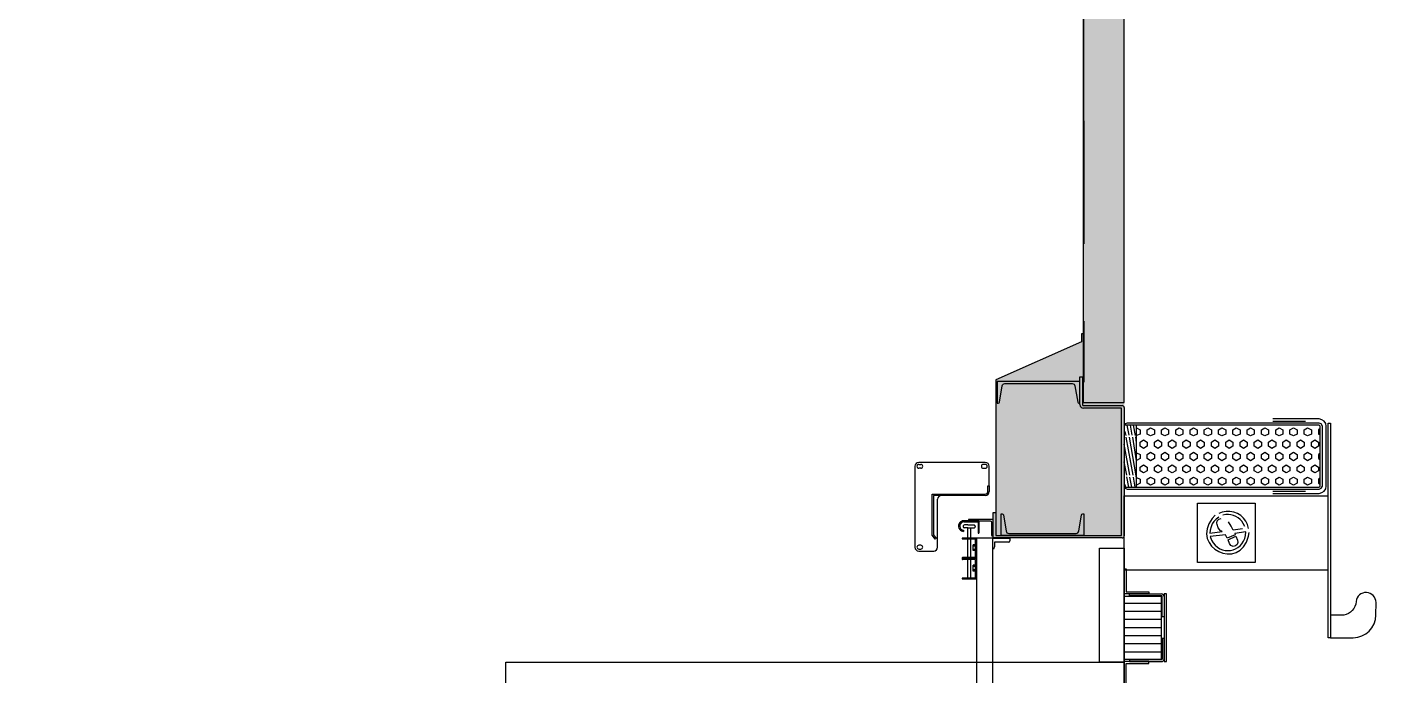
# Model space of a CAD drawing. Header units: inches. Extents: x 2743 to 10591, y -1604 to 5792.
# Drawn here: x 9661.9 to 9825.4, y 4742.3 to 4820.9 of the extents above; entities that cross this region are included whole.
import ezdxf

# ---------------------------------------------------------------- set-up
doc = ezdxf.new("R2010")
doc.units = ezdxf.units.IN
doc.header["$LTSCALE"] = 0.1875
doc.header["$MEASUREMENT"] = 0
doc.linetypes.add('dash2', pattern=[500, 400, -100])
for name, color, linetype in [('1', 1, 'Continuous'), ('A-N-APP-SAN', 1, 'Continuous'), ('A-N-MUR-EXT', 5, 'Continuous'), ('A-N-MUR-INT', 3, 'Continuous'), ('A-N-PORTE-EXT', 2, 'Continuous'), ('A-N-STRUCTURE', 4, 'Continuous'), ('fill253', 253, 'Continuous'), ('PDF_Geometry', 7, 'Continuous'), ('S-N-ACIER', 4, 'Continuous')]:
    doc.layers.add(name, color=color, linetype=linetype)

msp = doc.modelspace()

# ---------------------------------------------------------------- hatches: boundary and pattern name
at = {"layer": 'fill253'}
h = msp.add_hatch(color=7, dxfattribs=at)
h.dxf.hatch_style = 1
h.paths.add_polyline_path([(9794.88804, 4634.2983), (9789.96679, 4634.2983), (9789.98074, 4296.66232), (9794.90199, 4296.66232)])
h.paths.add_polyline_path([(9794.88805, 4881.11089), (9789.9668, 4881.11089), (9789.9668, 4775.21102), (9794.88805, 4775.21102)])
h.paths.add_polyline_path([(9794.88805, 5127.92329), (9789.9668, 5127.92329), (9789.96679, 5022.02362), (9794.88804, 5022.02362)])
h.paths.add_polyline_path([(8905.8684, 2943.29277), (8903.3892, 2938.37099), (9794.90199, 2938.37152), (9794.90199, 3130.36129), (9789.98074, 3130.36129), (9789.98074, 2943.29277)])
h.paths.add_polyline_path([(8477.94274, 2845.33593), (8485.93641, 2846.64062), (8470.93724, 2938.36282), (8470.1595, 2943.12545), (8461.95283, 2943.12545), (8462.69637, 2938.4929)])
h.paths.add_polyline_path([(8896.37174, 2938.2042), (8896.75099, 2936.00974), (8903.53291, 2937.11042), (8903.3892, 2938.37099), (8905.8684, 2943.29277), (8895.56167, 2943.29277)])
h.paths.add_polyline_path([(9794.90199, 5355.98239), (9789.98074, 5355.98239), (9789.9668, 5268.83602), (9794.88805, 5268.83602)])
h.paths.add_polyline_path([(7089.79643, 3123.02867), (7083.99141, 3125.08232), (7083.99141, 3123.83686), (7084.85165, 3123.50795), (7084.85808, 2938.2042), (7353.37882, 2938.37153), (7353.37237, 2943.29278), (7089.77933, 2943.12545)])
h.paths.add_polyline_path([(7084.85808, 3827.66882), (7089.77933, 3826.6441), (7089.77933, 4320.4792), (7084.85808, 4320.4792)])
h.paths.add_polyline_path([(9789.98074, 3862.52649), (9794.90199, 3862.52649), (9794.90199, 4254.42566), (9789.98074, 4254.42566)])
h.paths.add_polyline_path([(9789.97462, 3801.08425), (9794.89587, 3801.08425), (9794.90199, 3862.52649), (9789.98074, 3862.52649)])
h.paths.add_polyline_path([(9789.98074, 3656.9925), (9794.90199, 3656.9925), (9794.89587, 3765.06188), (9789.97462, 3765.06188)])
h.paths.add_polyline_path([(9789.972, 3584.94295), (9794.89325, 3584.94295), (9794.90198, 3620.96895), (9789.98073, 3620.96895)])
h.paths.add_polyline_path([(9789.97812, 3512.89586), (9794.89937, 3512.89586), (9794.89968, 3548.92185), (9789.97843, 3548.92185)])
h.paths.add_polyline_path([(9789.97812, 3440.8512), (9794.89937, 3440.8512), (9794.89937, 3476.87475), (9789.97812, 3476.87475)])
h.paths.add_polyline_path([(8313.35451, 5642.91315), (8313.35451, 5647.83442), (7084.85165, 5647.83442), (7084.85808, 4361.46337), (7089.77933, 4361.46337), (7089.7729, 5642.91317)])
h.paths.add_polyline_path([(7395.62103, 2943.29277), (7395.62125, 2938.37152), (8462.75647, 2938.2042), (8461.95283, 2943.12545)])
h.paths.add_polyline_path([(8556.69558, 5642.88457), (8556.69559, 5647.80617), (8355.59042, 5647.83389), (8355.59042, 5642.91262)])
h.paths.add_polyline_path([(9149.95052, 5647.66709), (9149.95052, 5642.74584), (9789.98074, 5642.74584), (9789.98079, 5510.71941), (9794.90204, 5510.71941), (9794.90199, 5647.66709)])
h.paths.add_polyline_path([(9794.89495, 3260.73346), (9789.9691, 3260.73345), (9789.98074, 3172.43063), (9794.90199, 3172.43063)])
h.paths.add_polyline_path([(9789.9691, 3296.75701), (9794.89495, 3296.75699), (9794.89325, 3404.82765), (9789.972, 3404.82765)])
h = msp.add_hatch(color=7, dxfattribs=at)
h.dxf.hatch_style = 1
edge = h.paths.add_edge_path()
edge.add_line((9789.96122, 4783.70889), (9789.9743, 4775.37835))
edge.add_line((9789.9743, 4775.37835), (9794.88161, 4775.37835))
edge.add_line((9794.88161, 4775.37835), (9794.89671, 4759.17383))
edge.add_arc((9794.66056, 4759.17361), 0.23616, -90.0156662, 0.0533973, ccw=False)
edge.add_line((9794.66049, 4758.93746), (9778.98941, 4758.93743))
edge.add_line((9778.98941, 4758.93743), (9778.98941, 4762.00384))
edge.add_line((9778.98941, 4762.00384), (9779.30437, 4762.00384))
edge.add_line((9779.30437, 4762.00384), (9779.30459, 4778.1013))
edge.add_line((9779.30459, 4778.1013), (9789.72525, 4782.72464))
edge.add_line((9789.72525, 4782.72464), (9789.72525, 4783.70889))
edge.add_line((9789.72525, 4783.70889), (9789.96122, 4783.70889))

# ---------------------------------------------------------------- linework, layer by layer
at = {"color": 7}
for p, q in [((9778.94208, 4758.92354), (9776.97359, 4758.92354)), ((9776.97359, 4758.92354), (9776.97359, 4650.92261)), ((9778.94208, 4650.92261), (9778.94208, 4758.92354))]:
    msp.add_line(p, q, dxfattribs=at)
for points in [[(9789.50174, 4775.29966), (9789.50174, 4777.89808), (9779.50178, 4777.89808), (9779.50178, 4775.29966), (9779.6225, 4775.29966, 0.366587783), (9779.76059, 4775.41662), (9780.08709, 4777.37387, -0.366587783), (9780.42245, 4777.65792), (9788.58106, 4777.65792, -0.366587783), (9788.91642, 4777.37387), (9789.24293, 4775.41662, 0.366587783), (9789.38102, 4775.29966)], [(9778.98941, 4761.18495), (9775.9973, 4761.18495), (9775.9973, 4761.09046, 0.414213562), (9776.09179, 4760.99597), (9778.65044, 4760.99597, -0.414213562), (9778.80044, 4760.84597), (9778.80044, 4759.27157, 0.414213562), (9778.89493, 4759.17708), (9778.98941, 4759.17708)], [(9789.9743, 4761.85081), (9789.9743, 4759.2524), (9779.97434, 4759.2524), (9779.97434, 4761.85081), (9780.09506, 4761.85081, -0.366587783), (9780.23315, 4761.73385), (9780.55965, 4759.77661, 0.366587783), (9780.89501, 4759.49255), (9789.05362, 4759.49255, 0.366587783), (9789.38899, 4759.77661), (9789.71549, 4761.73385, -0.366587783), (9789.85358, 4761.85081)]]:
    msp.add_lwpolyline(points, format="xyb", close=True)
at = {"layer": '1', "color": 7}
for p, q in [((9777.27912, 4760.99597), (9775.29439, 4760.99597)), ((9775.45489, 4760.88071), (9777.16475, 4760.88071)), ((9775.91421, 4760.51294), (9775.51387, 4760.51294)), ((9775.91421, 4760.51294), (9776.27669, 4760.51294)), ((9776.27669, 4760.51294), (9776.67702, 4760.51294)), ((9777.16475, 4760.88071), (9777.16475, 4759.53061)), ((9777.27912, 4760.99597), (9777.27912, 4759.53061)), ((9776.88297, 4758.92354), (9775.30793, 4758.92354)), ((9775.34472, 4760.3317), (9775.34472, 4760.34379)), ((9775.39722, 4759.8732), (9775.39722, 4759.73804)), ((9775.91421, 4760.15046), (9775.52595, 4760.15046)), ((9775.91421, 4758.92354), (9775.91421, 4760.15046)), ((9775.91421, 4760.15046), (9776.27669, 4760.15046)), ((9776.27669, 4758.92354), (9776.27669, 4760.15046)), ((9776.27669, 4760.15046), (9776.66494, 4760.15046)), ((9776.84618, 4760.3317), (9776.84618, 4760.34379)), ((9777.16475, 4759.53061), (9777.27912, 4759.53061)), ((9778.94208, 4757.55577), (9778.94208, 4758.92354)), ((9778.94208, 4758.92354), (9781.03717, 4758.92232)), ((9781.03717, 4758.92232), (9781.03717, 4758.58332)), ((9776.76214, 4758.80271), (9775.30793, 4758.80271)), ((9775.91421, 4756.56103), (9775.91421, 4758.80271)), ((9776.27669, 4756.56103), (9776.27669, 4758.80271)), ((9776.85276, 4758.1035), (9776.56924, 4758.1035)), ((9776.56924, 4757.39868), (9776.56924, 4758.1035)), ((9776.85276, 4757.95046), (9776.56924, 4757.95046)), ((9776.85276, 4757.55173), (9776.56924, 4757.55173)), ((9776.85276, 4757.39868), (9776.56924, 4757.39868)), ((9776.85276, 4756.65165), (9776.85276, 4758.71209)), ((9776.97359, 4756.53083), (9776.97359, 4758.83292)), ((9779.02986, 4757.55577), (9778.94208, 4757.55577)), ((9779.17115, 4757.90057), (9779.02986, 4757.55577)), ((9780.89284, 4758.43322), (9779.17115, 4758.43322)), ((9779.17115, 4758.43322), (9779.17115, 4757.90057)), ((9776.76214, 4756.56103), (9775.30793, 4756.56103)), ((9776.88297, 4756.44021), (9775.30793, 4756.44021)), ((9776.88297, 4756.44021), (9775.30793, 4756.44021)), ((9776.76214, 4756.31938), (9775.30793, 4756.31938)), ((9775.91421, 4754.07771), (9775.91421, 4756.31938)), ((9776.27669, 4754.07771), (9776.27669, 4756.31938)), ((9776.85276, 4755.62018), (9776.56924, 4755.62018)), ((9776.56924, 4754.91535), (9776.56924, 4755.62018)), ((9776.85276, 4754.16833), (9776.85276, 4756.22876)), ((9776.97359, 4754.0475), (9776.97359, 4756.34959)), ((9776.76214, 4754.07771), (9775.30793, 4754.07771)), ((9776.85276, 4755.46713), (9776.56924, 4755.46713)), ((9776.85276, 4755.0684), (9776.56924, 4755.0684)), ((9776.85276, 4754.91535), (9776.56924, 4754.91535)), ((9776.88297, 4753.95688), (9775.30793, 4753.95688))]:
    msp.add_line(p, q, dxfattribs=at)
for centre, radius, start, end in [((9775.51612, 4760.38142), 0.71537, 155.1313079, 217.5925682), ((9775.47396, 4760.30351), 0.71537, 104.5378837, 148.0316541), ((9775.45489, 4760.37729), 0.50738, 110.5508544, 263.4728886), ((9775.45294, 4760.3066), 0.57411, 90, 108.0733809), ((9775.51387, 4760.34379), 0.16916, 89.99999, 179.9999993), ((9776.67702, 4760.34379), 0.16916, 359.9999975, 89.99999), ((9775.45489, 4760.45108), 0.71537, 225.0263412, 265.3756564), ((9775.30793, 4758.86312), 0.06041, 89.99999, 269.999995), ((9775.52595, 4760.3317), 0.18124, 179.9999993, 269.999995), ((9776.66494, 4760.3317), 0.18124, 269.999995, 359.9999975), ((9776.88297, 4758.83292), 0.09062, 359.9999975, 89.99999), ((9776.76214, 4758.71209), 0.09062, 359.9999975, 89.99999), ((9780.88695, 4758.58332), 0.15021, 272.2456658, 360), ((9775.30793, 4756.50062), 0.06041, 89.99999, 269.999995), ((9775.30793, 4756.37979), 0.06041, 89.99999, 269.999995), ((9776.76214, 4756.65165), 0.09062, 269.999995, 359.9999975), ((9776.76214, 4756.22876), 0.09062, 359.9999975, 89.99999), ((9776.88297, 4756.53083), 0.09062, 269.999995, 359.9999975), ((9776.88297, 4756.34959), 0.09062, 359.9999975, 89.99999), ((9775.30793, 4754.01729), 0.06041, 89.99999, 269.999995), ((9776.76214, 4754.16833), 0.09062, 269.999995, 359.9999975), ((9776.88297, 4754.0475), 0.09062, 269.999995, 359.9999975)]:
    msp.add_arc(centre, radius, start, end, dxfattribs=at)
at = {"layer": 'A-N-APP-SAN', "color": 7}
for p, q in [((9794.88806, 4752.16205), (9794.88806, 4755.17385)), ((9794.88806, 4755.17385), (9795.12428, 4755.17385)), ((9795.12428, 4755.17385), (9795.12428, 4752.39827)), ((9795.12428, 4752.39827), (9797.88018, 4752.39827)), ((9797.88018, 4752.39827), (9797.88018, 4752.16205)), ((9797.88018, 4752.16205), (9794.88806, 4752.16205)), ((9795.53231, 4752.16205), (9799.40301, 4752.16205)), ((9795.53231, 4751.92583), (9795.53231, 4752.16205)), ((9799.40301, 4751.92583), (9795.53231, 4751.92583)), ((9799.48175, 4749.36678), (9799.48175, 4751.84709)), ((9799.71797, 4752.16205), (9799.71797, 4743.93372)), ((9800.01324, 4752.16205), (9799.71797, 4752.16205)), ((9799.71797, 4751.84709), (9799.71797, 4749.36678)), ((9800.01324, 4743.93372), (9800.01324, 4752.16205)), ((9799.71797, 4749.36678), (9799.48175, 4749.36678)), ((9799.71797, 4746.72899), (9799.48175, 4746.72899)), ((9799.48175, 4746.72899), (9799.48175, 4744.24868)), ((9799.71797, 4744.24868), (9799.71797, 4746.72899)), ((9799.40301, 4744.16994), (9795.53231, 4744.16994)), ((9795.53231, 4744.16994), (9795.53231, 4743.93372)), ((9797.88018, 4743.93372), (9794.88806, 4743.93372)), ((9794.88806, 4743.93372), (9794.88806, 4740.92191)), ((9795.12428, 4740.92191), (9795.12428, 4743.6975)), ((9795.12428, 4743.6975), (9797.88018, 4743.6975)), ((9795.53231, 4743.93372), (9799.40301, 4743.93372)), ((9797.88018, 4743.6975), (9797.88018, 4743.93372)), ((9799.71797, 4743.93372), (9800.01324, 4743.93372))]:
    msp.add_line(p, q, dxfattribs=at)
for centre, radius, start, end in [((9799.40301, 4751.84709), 0.31496, 360, 89.9999975), ((9799.40301, 4751.84709), 0.07874, 0, 89.9999975), ((9799.40301, 4744.24868), 0.31496, 270.0000025, 0), ((9799.40301, 4744.24868), 0.07874, 270.0000025, 360)]:
    msp.add_arc(centre, radius, start, end, dxfattribs=at)
at = {"layer": 'A-N-MUR-EXT', "color": 7}
for p, q in [((9794.88161, 4775.37835), (9794.88161, 4881.27822)), ((9789.96036, 4775.37835), (9794.88161, 4775.37835)), ((9789.96036, 4775.37835), (9794.88161, 4775.37835))]:
    msp.add_line(p, q, dxfattribs=at)
at = {"layer": 'A-N-MUR-INT', "color": 7}
for p, q in [((9789.96036, 4775.37835), (9789.96036, 4881.27822)), ((9789.96122, 4783.70889), (9789.72525, 4783.70889)), ((9789.72525, 4783.70889), (9789.72525, 4782.72464)), ((9789.72525, 4782.72464), (9779.30459, 4778.1013)), ((9779.30459, 4778.1013), (9779.30459, 4762.00384))]:
    msp.add_line(p, q, dxfattribs=at)
at = {"layer": 'A-N-PORTE-EXT', "color": 7}
for p, q in [((9769.51619, 4767.62368), (9769.51619, 4757.81858)), ((9778.04374, 4768.09612), (9769.98863, 4768.09612)), ((9769.98863, 4767.8599), (9770.22485, 4767.8599)), ((9770.22485, 4767.38746), (9769.98863, 4767.38746)), ((9778.04374, 4767.8599), (9777.80752, 4767.8599)), ((9777.80752, 4767.38746), (9778.04374, 4767.38746)), ((9778.51618, 4765.24629), (9778.51618, 4767.62368)), ((9771.5969, 4759.27923), (9771.5969, 4764.25361)), ((9771.5969, 4764.25361), (9772.73863, 4764.25361)), ((9772.73863, 4764.09613), (9771.75438, 4764.09613)), ((9771.75438, 4764.09613), (9771.75438, 4759.33236)), ((9772.73863, 4764.25361), (9778.04374, 4764.25361)), ((9778.04374, 4764.09613), (9772.73863, 4764.09613)), ((9778.3587, 4764.56857), (9778.3587, 4765.24629)), ((9778.3587, 4765.24629), (9778.51618, 4765.24629)), ((9778.51618, 4765.24629), (9778.51618, 4764.56857)), ((9772.26619, 4757.81858), (9772.26619, 4763.62369)), ((9771.98341, 4758.77159), (9771.5969, 4759.27923)), ((9771.75438, 4759.33236), (9772.10871, 4758.86699)), ((9794.88018, 4650.67067), (9794.88018, 4759.17365)), ((9770.22485, 4758.0548), (9769.98863, 4758.0548)), ((9769.98863, 4757.58236), (9770.22485, 4757.58236)), ((9769.98863, 4757.34614), (9771.79375, 4757.34614)), ((9772.10871, 4758.86699), (9771.98341, 4758.77159)), ((9791.88806, 4757.69665), (9794.88018, 4757.69665)), ((9791.88806, 4743.87466), (9791.88806, 4757.69665)), ((9794.88018, 4757.69665), (9794.88018, 4743.87466)), ((9799.40301, 4751.84709), (9794.88806, 4751.84709)), ((9794.88806, 4751.84709), (9794.88806, 4744.24868)), ((9799.40301, 4751.00063), (9794.88806, 4751.00063)), ((9799.40301, 4744.24868), (9799.40301, 4751.84709)), ((9799.40301, 4750.01638), (9794.88806, 4750.01638)), ((9799.40301, 4749.03213), (9794.88806, 4749.03213)), ((9799.40301, 4748.04788), (9794.88806, 4748.04788)), ((9799.40301, 4747.06363), (9794.88806, 4747.06363)), ((9799.40301, 4746.07938), (9794.88806, 4746.07938)), ((9799.40301, 4745.09513), (9794.88806, 4745.09513)), ((9794.88806, 4744.24868), (9799.40301, 4744.24868)), ((9719.93545, 4743.87466), (9794.88018, 4743.87466)), ((9719.93545, 4665.96931), (9719.93545, 4743.87466)), ((9794.88018, 4743.87466), (9791.88806, 4743.87466))]:
    msp.add_line(p, q, dxfattribs=at)
for centre, radius, start, end in [((9769.98863, 4767.62368), 0.47244, 90, 180), ((9769.98863, 4767.62368), 0.23622, 90, 270), ((9770.22485, 4767.62368), 0.23622, 270, 90), ((9777.80752, 4767.62368), 0.23622, 90, 270), ((9778.04374, 4767.62368), 0.47244, 0, 90), ((9778.04374, 4767.62368), 0.23622, 270, 90), ((9772.73863, 4763.62369), 0.47244, 90, 180), ((9778.04374, 4764.56857), 0.31496, 270, 0), ((9778.04374, 4764.56857), 0.47244, 270, 0), ((9769.98863, 4757.81858), 0.47244, 180, 270), ((9769.98863, 4757.81858), 0.23622, 90, 270), ((9770.22485, 4757.81858), 0.23622, 270, 90), ((9771.79375, 4757.81858), 0.47244, 270, 0)]:
    msp.add_arc(centre, radius, start, end, dxfattribs=at)
at = {"layer": 'A-N-STRUCTURE', "color": 7, "linetype": 'dash2', "ltscale": 0.5}
msp.add_line((9789.96152, 4878.98853), (9789.9743, 4777.83707), dxfattribs=at)
at = {"layer": 'PDF_Geometry', "color": 7, "lineweight": 25}
for points in [[(9794.87971, 4765.23634), (9795.02074, 4764.95427), (9795.2558, 4764.86025), (9818.5264, 4764.86025), (9818.76146, 4764.95427), (9818.90249, 4765.23634), (9818.90249, 4772.47609), (9818.76146, 4772.75815), (9818.5264, 4772.85218), (9795.2558, 4772.85218), (9795.02074, 4772.75815), (9794.87971, 4772.47609)], [(9794.87971, 4765.18933), (9794.92672, 4765.14232), (9795.02074, 4765.09531), (9818.5264, 4765.09531), (9818.57341, 4765.14232), (9818.62042, 4765.23634), (9818.62042, 4768.85621), (9818.62042, 4772.47609), (9818.57341, 4772.57011), (9818.5264, 4772.61712), (9795.02074, 4772.61712), (9794.92672, 4772.57011), (9794.87971, 4772.5231)], [(9795.49085, 4771.39483), (9795.2558, 4772.61712)], [(9795.86694, 4771.39483), (9795.63189, 4772.61712)], [(9796.24303, 4771.34781), (9796.00798, 4772.61712)], [(9796.38407, 4772.28804), (9796.80717, 4772.05298), (9796.80717, 4771.53586), (9796.38407, 4771.34781)], [(9812.88504, 4764.34313), (9818.5264, 4764.34313), (9818.85548, 4764.43715), (9819.13755, 4764.6252), (9819.32559, 4764.90726), (9819.3726, 4765.23634), (9819.3726, 4772.47609), (9819.32559, 4772.80517), (9819.13755, 4773.08723), (9818.85548, 4773.27528), (9818.5264, 4773.3693), (9812.88504, 4773.3693)], [(9812.88504, 4773.08723), (9816.881, 4773.08723)], [(9818.62042, 4772.19402), (9818.43238, 4772.05298), (9818.43238, 4771.53586), (9818.62042, 4771.44184)], [(9795.11476, 4771.34781), (9795.02074, 4771.86494)], [(9795.96097, 4766.55266), (9795.11476, 4771.15977)], [(9796.38407, 4766.12956), (9796.33706, 4766.45864), (9795.53786, 4771.15977)], [(9796.38407, 4768.29208), (9795.91395, 4771.15977)], [(9796.38407, 4770.4546), (9796.29004, 4771.20678)], [(9795.58487, 4766.55266), (9794.87971, 4770.31357)], [(9796.38407, 4769.27932), (9796.80717, 4769.04426), (9796.80717, 4768.57415), (9796.38407, 4768.33909)], [(9818.62042, 4769.18529), (9818.43238, 4769.04426), (9818.43238, 4768.57415), (9818.62042, 4768.43311)], [(9795.20878, 4766.55266), (9794.87971, 4768.15104)], [(9795.06775, 4765.09531), (9795.02074, 4765.42439)], [(9795.44384, 4765.09531), (9795.20878, 4766.36461)], [(9795.81993, 4765.09531), (9795.58487, 4766.3176)], [(9796.19602, 4765.09531), (9796.00798, 4766.3176)], [(9796.38407, 4766.27059), (9796.80717, 4766.08255), (9796.80717, 4765.56542), (9796.38407, 4765.33037)], [(9818.62042, 4766.17657), (9818.43238, 4766.08255), (9818.43238, 4765.56542), (9818.62042, 4765.4714)], [(9819.60766, 4755.01995), (9794.87971, 4755.01995), (9794.87971, 4764.06106), (9819.60766, 4764.06106)], [(9812.88504, 4764.6252), (9816.881, 4764.6252)], [(9806.35047, 4761.44446), (9806.02139, 4761.20941), (9805.73932, 4760.92734), (9805.55128, 4760.64527), (9805.41024, 4760.26918), (9805.31622, 4759.89309), (9805.26921, 4759.517), (9806.77357, 4759.70504), (9806.72656, 4759.75205), (9806.53851, 4759.79907), (9806.25645, 4760.17516), (9806.16242, 4760.55125), (9806.11541, 4760.73929), (9806.16242, 4761.02136), (9806.35047, 4761.20941), (9806.63254, 4761.30343)], [(9805.92737, 4761.67952), (9805.55128, 4761.30343)], [(9806.77357, 4762.05561), (9806.35047, 4761.91458)], [(9807.19667, 4761.77354), (9806.82058, 4761.67952)], [(9809.21816, 4760.03412), (9808.08989, 4759.89309), (9807.85483, 4760.3632), (9807.52575, 4760.88033)], [(9809.50023, 4760.31619), (9809.31218, 4760.69228)], [(9809.97034, 4760.08113), (9809.82931, 4760.55125)], [(9809.59425, 4759.23493), (9809.64126, 4759.65803), (9808.27793, 4759.46999), (9808.32494, 4759.32895), (9807.38472, 4758.90585), (9807.14966, 4759.32895), (9805.31622, 4759.0939), (9805.45725, 4758.67079)], [(9809.97034, 4759.14091), (9810.01735, 4759.61102)]]:
    msp.add_lwpolyline(points, dxfattribs=at)
for points in [[(9796.38407, 4765.23634), (9796.38407, 4772.57011), (9796.29004, 4772.61712), (9795.02074, 4772.61712), (9794.92672, 4772.57011), (9794.87971, 4772.47609), (9794.87971, 4765.23634), (9794.92672, 4765.14232), (9795.02074, 4765.09531), (9796.29004, 4765.09531), (9796.38407, 4765.14232)], [(9797.65337, 4771.53586), (9797.65337, 4772.05298), (9798.07648, 4772.28804), (9798.54659, 4772.05298), (9798.54659, 4771.53586), (9798.07648, 4771.3008)], [(9799.39279, 4771.53586), (9799.39279, 4772.05298), (9799.81589, 4772.28804), (9800.239, 4772.05298), (9800.239, 4771.53586), (9799.81589, 4771.3008)], [(9801.13221, 4771.53586), (9801.13221, 4772.05298), (9801.55531, 4772.28804), (9801.97841, 4772.05298), (9801.97841, 4771.53586), (9801.55531, 4771.3008)], [(9802.87163, 4771.53586), (9802.87163, 4772.05298), (9803.29473, 4772.28804), (9803.71783, 4772.05298), (9803.71783, 4771.53586), (9803.29473, 4771.3008)], [(9804.56404, 4771.53586), (9804.56404, 4772.05298), (9805.03415, 4772.28804), (9805.45725, 4772.05298), (9805.45725, 4771.53586), (9805.03415, 4771.3008)], [(9806.30346, 4771.53586), (9806.30346, 4772.05298), (9806.72656, 4772.28804), (9807.19667, 4772.05298), (9807.19667, 4771.53586), (9806.72656, 4771.3008)], [(9808.04288, 4771.53586), (9808.04288, 4772.05298), (9808.46598, 4772.28804), (9808.93609, 4772.05298), (9808.93609, 4771.53586), (9808.46598, 4771.3008)], [(9809.78229, 4771.53586), (9809.78229, 4772.05298), (9810.2054, 4772.28804), (9810.6285, 4772.05298), (9810.6285, 4771.53586), (9810.2054, 4771.3008)], [(9811.52171, 4771.53586), (9811.52171, 4772.05298), (9811.94482, 4772.28804), (9812.36792, 4772.05298), (9812.36792, 4771.53586), (9811.94482, 4771.3008)], [(9813.26113, 4771.53586), (9813.26113, 4772.05298), (9813.68423, 4772.28804), (9814.10734, 4772.05298), (9814.10734, 4771.53586), (9813.68423, 4771.3008)], [(9814.95354, 4771.53586), (9814.95354, 4772.05298), (9815.42365, 4772.28804), (9815.84676, 4772.05298), (9815.84676, 4771.53586), (9815.42365, 4771.3008)], [(9816.69296, 4771.53586), (9816.69296, 4772.05298), (9817.11606, 4772.28804), (9817.58617, 4772.05298), (9817.58617, 4771.53586), (9817.11606, 4771.3008)], [(9819.60766, 4746.83998), (9819.60766, 4772.85218), (9819.88973, 4772.85218), (9819.88973, 4746.83998)], [(9796.80717, 4770.07851), (9796.80717, 4770.54862), (9797.23027, 4770.83069), (9797.65337, 4770.54862), (9797.65337, 4770.07851), (9797.23027, 4769.79644)], [(9798.54659, 4770.07851), (9798.54659, 4770.54862), (9798.96969, 4770.83069), (9799.39279, 4770.54862), (9799.39279, 4770.07851), (9798.96969, 4769.79644)], [(9800.239, 4770.07851), (9800.239, 4770.54862), (9800.70911, 4770.83069), (9801.13221, 4770.54862), (9801.13221, 4770.07851), (9800.70911, 4769.79644)], [(9801.97841, 4770.07851), (9801.97841, 4770.54862), (9802.40152, 4770.83069), (9802.87163, 4770.54862), (9802.87163, 4770.07851), (9802.40152, 4769.79644)], [(9803.71783, 4770.07851), (9803.71783, 4770.54862), (9804.14094, 4770.83069), (9804.56404, 4770.54862), (9804.56404, 4770.07851), (9804.14094, 4769.79644)], [(9805.45725, 4770.07851), (9805.45725, 4770.54862), (9805.88035, 4770.83069), (9806.30346, 4770.54862), (9806.30346, 4770.07851), (9805.88035, 4769.79644)], [(9807.19667, 4770.07851), (9807.19667, 4770.54862), (9807.61977, 4770.83069), (9808.04288, 4770.54862), (9808.04288, 4770.07851), (9807.61977, 4769.79644)], [(9808.93609, 4770.07851), (9808.93609, 4770.54862), (9809.35919, 4770.83069), (9809.78229, 4770.54862), (9809.78229, 4770.07851), (9809.35919, 4769.79644)], [(9810.6285, 4770.07851), (9810.6285, 4770.54862), (9811.09861, 4770.83069), (9811.52171, 4770.54862), (9811.52171, 4770.07851), (9811.09861, 4769.79644)], [(9812.36792, 4770.07851), (9812.36792, 4770.54862), (9812.79102, 4770.83069), (9813.26113, 4770.54862), (9813.26113, 4770.07851), (9812.79102, 4769.79644)], [(9814.10734, 4770.07851), (9814.10734, 4770.54862), (9814.53044, 4770.83069), (9814.95354, 4770.54862), (9814.95354, 4770.07851), (9814.53044, 4769.79644)], [(9815.84676, 4770.07851), (9815.84676, 4770.54862), (9816.26986, 4770.83069), (9816.69296, 4770.54862), (9816.69296, 4770.07851), (9816.26986, 4769.79644)], [(9817.58617, 4770.07851), (9817.58617, 4770.54862), (9818.00928, 4770.83069), (9818.43238, 4770.54862), (9818.43238, 4770.07851), (9818.00928, 4769.79644)], [(9797.65337, 4768.57415), (9797.65337, 4769.04426), (9798.07648, 4769.32633), (9798.54659, 4769.04426), (9798.54659, 4768.57415), (9798.07648, 4768.29208)], [(9799.39279, 4768.57415), (9799.39279, 4769.04426), (9799.81589, 4769.32633), (9800.239, 4769.04426), (9800.239, 4768.57415), (9799.81589, 4768.29208)], [(9801.13221, 4768.57415), (9801.13221, 4769.04426), (9801.55531, 4769.32633), (9801.97841, 4769.04426), (9801.97841, 4768.57415), (9801.55531, 4768.29208)], [(9802.87163, 4768.57415), (9802.87163, 4769.04426), (9803.29473, 4769.32633), (9803.71783, 4769.04426), (9803.71783, 4768.57415), (9803.29473, 4768.29208)], [(9804.56404, 4768.57415), (9804.56404, 4769.04426), (9805.03415, 4769.32633), (9805.45725, 4769.04426), (9805.45725, 4768.57415), (9805.03415, 4768.29208)], [(9806.30346, 4768.57415), (9806.30346, 4769.04426), (9806.72656, 4769.32633), (9807.19667, 4769.04426), (9807.19667, 4768.57415), (9806.72656, 4768.29208)], [(9808.04288, 4768.57415), (9808.04288, 4769.04426), (9808.46598, 4769.32633), (9808.93609, 4769.04426), (9808.93609, 4768.57415), (9808.46598, 4768.29208)], [(9809.78229, 4768.57415), (9809.78229, 4769.04426), (9810.2054, 4769.32633), (9810.6285, 4769.04426), (9810.6285, 4768.57415), (9810.2054, 4768.29208)], [(9811.52171, 4768.57415), (9811.52171, 4769.04426), (9811.94482, 4769.32633), (9812.36792, 4769.04426), (9812.36792, 4768.57415), (9811.94482, 4768.29208)], [(9813.26113, 4768.57415), (9813.26113, 4769.04426), (9813.68423, 4769.32633), (9814.10734, 4769.04426), (9814.10734, 4768.57415), (9813.68423, 4768.29208)], [(9814.95354, 4768.57415), (9814.95354, 4769.04426), (9815.42365, 4769.32633), (9815.84676, 4769.04426), (9815.84676, 4768.57415), (9815.42365, 4768.29208)], [(9816.69296, 4768.57415), (9816.69296, 4769.04426), (9817.11606, 4769.32633), (9817.58617, 4769.04426), (9817.58617, 4768.57415), (9817.11606, 4768.29208)], [(9796.80717, 4767.06978), (9796.80717, 4767.5399), (9797.23027, 4767.82197), (9797.65337, 4767.5399), (9797.65337, 4767.06978), (9797.23027, 4766.83473)], [(9798.54659, 4767.06978), (9798.54659, 4767.5399), (9798.96969, 4767.82197), (9799.39279, 4767.5399), (9799.39279, 4767.06978), (9798.96969, 4766.83473)], [(9800.239, 4767.06978), (9800.239, 4767.5399), (9800.70911, 4767.82197), (9801.13221, 4767.5399), (9801.13221, 4767.06978), (9800.70911, 4766.83473)], [(9801.97841, 4767.06978), (9801.97841, 4767.5399), (9802.40152, 4767.82197), (9802.87163, 4767.5399), (9802.87163, 4767.06978), (9802.40152, 4766.83473)], [(9803.71783, 4767.06978), (9803.71783, 4767.5399), (9804.14094, 4767.82197), (9804.56404, 4767.5399), (9804.56404, 4767.06978), (9804.14094, 4766.83473)], [(9805.45725, 4767.06978), (9805.45725, 4767.5399), (9805.88035, 4767.82197), (9806.30346, 4767.5399), (9806.30346, 4767.06978), (9805.88035, 4766.83473)], [(9807.19667, 4767.06978), (9807.19667, 4767.5399), (9807.61977, 4767.82197), (9808.04288, 4767.5399), (9808.04288, 4767.06978), (9807.61977, 4766.83473)], [(9808.93609, 4767.06978), (9808.93609, 4767.5399), (9809.35919, 4767.82197), (9809.78229, 4767.5399), (9809.78229, 4767.06978), (9809.35919, 4766.83473)], [(9810.6285, 4767.06978), (9810.6285, 4767.5399), (9811.09861, 4767.82197), (9811.52171, 4767.5399), (9811.52171, 4767.06978), (9811.09861, 4766.83473)], [(9812.36792, 4767.06978), (9812.36792, 4767.5399), (9812.79102, 4767.82197), (9813.26113, 4767.5399), (9813.26113, 4767.06978), (9812.79102, 4766.83473)], [(9814.10734, 4767.06978), (9814.10734, 4767.5399), (9814.53044, 4767.82197), (9814.95354, 4767.5399), (9814.95354, 4767.06978), (9814.53044, 4766.83473)], [(9815.84676, 4767.06978), (9815.84676, 4767.5399), (9816.26986, 4767.82197), (9816.69296, 4767.5399), (9816.69296, 4767.06978), (9816.26986, 4766.83473)], [(9817.58617, 4767.06978), (9817.58617, 4767.5399), (9818.00928, 4767.82197), (9818.43238, 4767.5399), (9818.43238, 4767.06978), (9818.00928, 4766.83473)], [(9797.65337, 4765.56542), (9797.65337, 4766.08255), (9798.07648, 4766.3176), (9798.54659, 4766.08255), (9798.54659, 4765.56542), (9798.07648, 4765.33037)], [(9799.39279, 4765.56542), (9799.39279, 4766.08255), (9799.81589, 4766.3176), (9800.239, 4766.08255), (9800.239, 4765.56542), (9799.81589, 4765.33037)], [(9801.13221, 4765.56542), (9801.13221, 4766.08255), (9801.55531, 4766.3176), (9801.97841, 4766.08255), (9801.97841, 4765.56542), (9801.55531, 4765.33037)], [(9802.87163, 4765.56542), (9802.87163, 4766.08255), (9803.29473, 4766.3176), (9803.71783, 4766.08255), (9803.71783, 4765.56542), (9803.29473, 4765.33037)], [(9804.56404, 4765.56542), (9804.56404, 4766.08255), (9805.03415, 4766.3176), (9805.45725, 4766.08255), (9805.45725, 4765.56542), (9805.03415, 4765.33037)], [(9806.30346, 4765.56542), (9806.30346, 4766.08255), (9806.72656, 4766.3176), (9807.19667, 4766.08255), (9807.19667, 4765.56542), (9806.72656, 4765.33037)], [(9808.04288, 4765.56542), (9808.04288, 4766.08255), (9808.46598, 4766.3176), (9808.93609, 4766.08255), (9808.93609, 4765.56542), (9808.46598, 4765.33037)], [(9809.78229, 4765.56542), (9809.78229, 4766.08255), (9810.2054, 4766.3176), (9810.6285, 4766.08255), (9810.6285, 4765.56542), (9810.2054, 4765.33037)], [(9811.52171, 4765.56542), (9811.52171, 4766.08255), (9811.94482, 4766.3176), (9812.36792, 4766.08255), (9812.36792, 4765.56542), (9811.94482, 4765.33037)], [(9813.26113, 4765.56542), (9813.26113, 4766.08255), (9813.68423, 4766.3176), (9814.10734, 4766.08255), (9814.10734, 4765.56542), (9813.68423, 4765.33037)], [(9814.95354, 4765.56542), (9814.95354, 4766.08255), (9815.42365, 4766.3176), (9815.84676, 4766.08255), (9815.84676, 4765.56542), (9815.42365, 4765.33037)], [(9816.69296, 4765.56542), (9816.69296, 4766.08255), (9817.11606, 4766.3176), (9817.58617, 4766.08255), (9817.58617, 4765.56542), (9817.11606, 4765.33037)], [(9803.76485, 4763.13687), (9810.76953, 4763.13687), (9810.76953, 4755.94414), (9803.76485, 4755.94414)], [(9808.60701, 4758.67079), (9808.65402, 4758.38873), (9808.56, 4758.15367), (9808.37195, 4757.96562), (9808.08989, 4757.91861), (9807.80782, 4758.01264), (9807.66678, 4758.24769), (9807.47874, 4758.71781), (9808.41897, 4759.14091)]]:
    msp.add_lwpolyline(points, close=True, dxfattribs=at)
msp.add_lwpolyline([(9819.88973, 4746.83998), (9822.63483, 4746.83998, 0.412347204), (9825.39409, 4749.58171), (9825.40994, 4751.1054, 0.964952252), (9822.99956, 4751.21653, -0.338477073), (9821.50893, 4749.56583), (9819.88973, 4749.56583)], format="xyb", dxfattribs=at)
for points in [[(9809.82931, 4760.55125), (9809.45478, 4761.72105), (9807.96531, 4762.45207), (9806.77357, 4762.05561)], [(9805.55128, 4761.30343), (9802.87711, 4757.79638), (9808.86322, 4754.8331), (9809.97034, 4759.14091)], [(9809.31218, 4760.69228), (9808.90397, 4761.43584), (9808.02877, 4761.84641), (9807.19667, 4761.77354)], [(9805.45725, 4758.67079), (9806.51266, 4756.6924), (9809.21189, 4757.14606), (9809.59425, 4759.23493)]]:
    msp.add_open_spline(points, degree=3, dxfattribs=at)
at = {"layer": 'S-N-ACIER', "color": 7}
for p, q in [((9789.52457, 4775.1028), (9789.52457, 4778.46672)), ((9789.52457, 4778.46672), (9789.83953, 4778.46672)), ((9789.83953, 4778.46672), (9789.83953, 4775.1028)), ((9789.95763, 4774.98469), (9794.6428, 4774.98462)), ((9794.56406, 4774.66966), (9789.95763, 4774.66973)), ((9794.56522, 4759.25239), (9794.56406, 4774.66966)), ((9794.87901, 4774.74855), (9794.88018, 4759.17381)), ((9778.98941, 4758.93743), (9778.98941, 4762.00384)), ((9778.98941, 4762.00384), (9779.30437, 4762.00384)), ((9779.30437, 4762.00384), (9779.30437, 4759.25239)), ((9794.64396, 4758.93743), (9778.98941, 4758.93743)), ((9779.30437, 4759.25239), (9794.56522, 4759.25239))]:
    msp.add_line(p, q, dxfattribs=at)
for centre, radius, start, end in [((9789.95764, 4775.1028), 0.43307, 180.0000077, 269.9991647), ((9789.95764, 4775.1028), 0.11811, 180, 269.999157), ((9794.64279, 4774.7484), 0.23622, 0.0377308, 89.999157), ((9794.64396, 4759.17365), 0.23622, 270, 0.0377308)]:
    msp.add_arc(centre, radius, start, end, dxfattribs=at)

doc.saveas('drawing.dxf')
